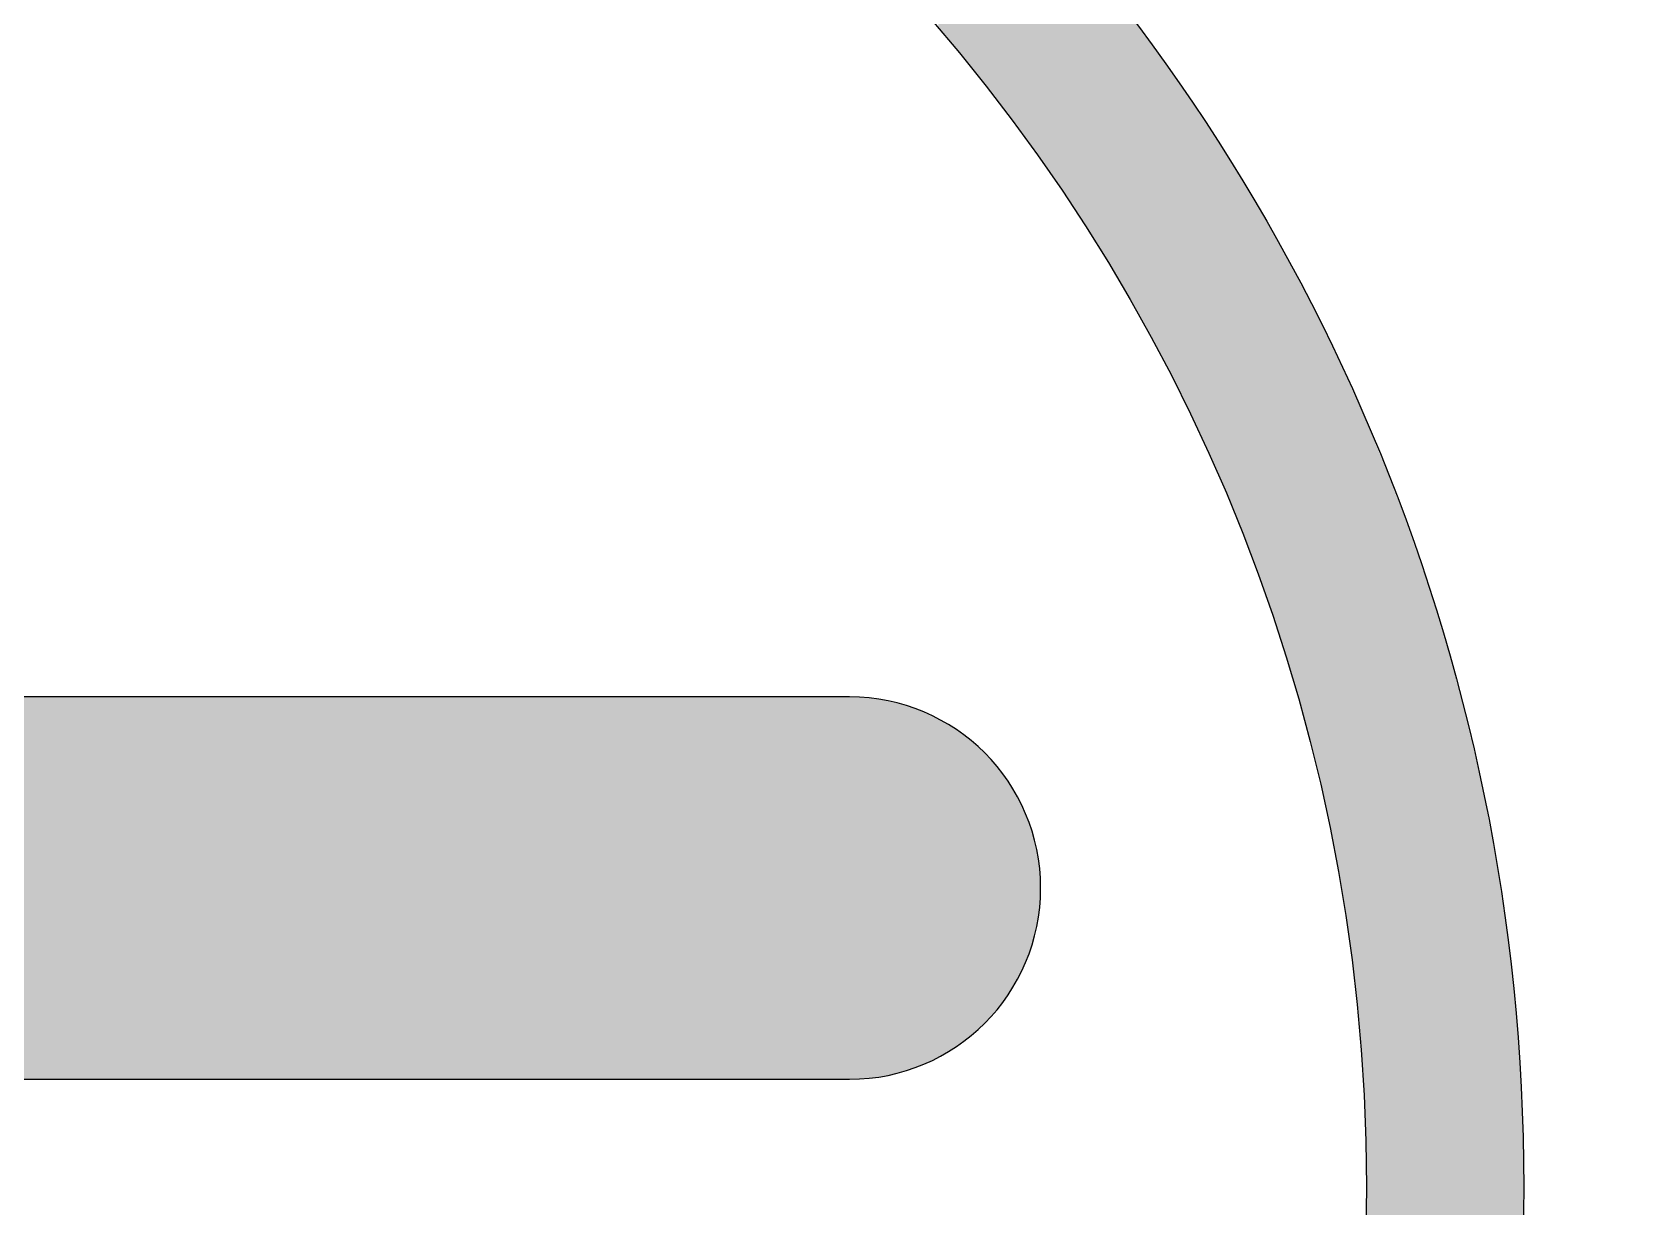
# Model space of a CAD drawing. Extents: x 39521 to 39941, y -9225 to -8631.
# Drawn here: x 39693.109 to 39693.725, y -9077.859 to -9077.411 of the extents above; entities that cross this region are included whole.
import ezdxf

# ---------------------------------------------------------------- set-up
doc = ezdxf.new("R2010")
doc.units = 0
doc.header["$LTSCALE"] = 7
doc.header["$MEASUREMENT"] = 0
doc.layers.add('D', color=2, linetype='CONTINUOUS')
doc.layers.add('DWG', color=7, linetype='CONTINUOUS')

msp = doc.modelspace()

# ---------------------------------------------------------------- linework, layer by layer
at = {"layer": 'D'}
for p, q in [((39693.42082, -9077.66461), (39692.45518, -9077.66461)), ((39692.45518, -9077.81041), (39693.42082, -9077.81041))]:
    msp.add_line(p, q, dxfattribs=at)
for radius in [0.74, 0.68]:
    msp.add_circle((39692.938, -9077.85149), radius, dxfattribs=at)
msp.add_arc((39693.42082, -9077.73751), 0.0729, 270.00001, 90.00001, dxfattribs=at)
for points in [[(39693.46126, -9077.41729), (39693.45467, -9077.32181), (39693.46126, -9077.32823)], [(39693.45467, -9077.40939), (39693.45467, -9077.32181), (39693.46126, -9077.41729)], [(39693.46592, -9077.42288), (39693.46126, -9077.32823), (39693.46592, -9077.33301)], [(39693.46126, -9077.41729), (39693.46126, -9077.32823), (39693.46592, -9077.42288)], [(39693.47463, -9077.4339), (39693.46592, -9077.33301), (39693.47463, -9077.34195)], [(39693.46592, -9077.42288), (39693.46592, -9077.33301), (39693.47463, -9077.4339)], [(39693.4768, -9077.43664), (39693.47463, -9077.34195), (39693.4768, -9077.3443)], [(39693.47463, -9077.4339), (39693.47463, -9077.34195), (39693.4768, -9077.43664)], [(39693.4873, -9077.45066), (39693.4768, -9077.3443), (39693.4873, -9077.35565)], [(39693.4768, -9077.43664), (39693.4768, -9077.3443), (39693.4873, -9077.45066)], [(39693.48763, -9077.45112), (39693.4873, -9077.35565), (39693.48763, -9077.356)], [(39693.4873, -9077.45066), (39693.4873, -9077.35565), (39693.48763, -9077.45112)], [(39693.49743, -9077.46491), (39693.48763, -9077.356), (39693.49743, -9077.36715)], [(39693.48763, -9077.45112), (39693.48763, -9077.356), (39693.49743, -9077.46491)], [(39693.50026, -9077.46913), (39693.49743, -9077.36715), (39693.50026, -9077.37038)], [(39693.49743, -9077.46491), (39693.49743, -9077.36715), (39693.50026, -9077.46913)], [(39693.50715, -9077.47938), (39693.50026, -9077.37038), (39693.50715, -9077.37865)], [(39693.50026, -9077.46913), (39693.50026, -9077.37038), (39693.50715, -9077.47938)], [(39693.5125, -9077.48779), (39693.50715, -9077.37865), (39693.5125, -9077.38507)], [(39693.50715, -9077.47938), (39693.50715, -9077.37865), (39693.5125, -9077.48779)], [(39693.51649, -9077.49406), (39693.5125, -9077.38507), (39693.51649, -9077.39011)], [(39693.5125, -9077.48779), (39693.5125, -9077.38507), (39693.51649, -9077.49406)], [(39693.52434, -9077.50715), (39693.51649, -9077.39011), (39693.52434, -9077.40004)], [(39693.51649, -9077.49406), (39693.51649, -9077.39011), (39693.52434, -9077.50715)], [(39693.52541, -9077.50893), (39693.52434, -9077.40004), (39693.52541, -9077.40147)], [(39693.52434, -9077.50715), (39693.52434, -9077.40004), (39693.52541, -9077.50893)], [(39693.53393, -9077.52397), (39693.52541, -9077.40147), (39693.53393, -9077.41283)], [(39693.52541, -9077.50893), (39693.52541, -9077.40147), (39693.53393, -9077.52397)], [(39693.53577, -9077.52743), (39693.53393, -9077.41283), (39693.53577, -9077.41529)], [(39693.53393, -9077.52397), (39693.53393, -9077.41283), (39693.53577, -9077.52743)], [(39693.54203, -9077.53917), (39693.53577, -9077.41529), (39693.54203, -9077.4241)], [(39693.53577, -9077.52743), (39693.53577, -9077.41529), (39693.54203, -9077.53917)], [(39693.54679, -9077.54866), (39693.54203, -9077.4241), (39693.54679, -9077.4308)], [(39693.54203, -9077.53917), (39693.54203, -9077.4241), (39693.54679, -9077.54866)], [(39693.54972, -9077.5545), (39693.54679, -9077.4308), (39693.54972, -9077.43516)], [(39693.54679, -9077.54866), (39693.54679, -9077.4308), (39693.54972, -9077.5545)], [(39693.55698, -9077.56996), (39693.54972, -9077.43516), (39693.55698, -9077.44597)], [(39693.54972, -9077.5545), (39693.54972, -9077.43516), (39693.55698, -9077.56996)], [(39693.55737, -9077.57085), (39693.55698, -9077.44597), (39693.55737, -9077.44655)], [(39693.55698, -9077.56996), (39693.55698, -9077.44597), (39693.55737, -9077.57085)], [(39693.56383, -9077.58553), (39693.55737, -9077.44655), (39693.56383, -9077.45671)], [(39693.55737, -9077.57085), (39693.55737, -9077.44655), (39693.56383, -9077.58553)], [(39693.56753, -9077.59454), (39693.56383, -9077.45671), (39693.56753, -9077.46252)], [(39693.56383, -9077.58553), (39693.56383, -9077.45671), (39693.56753, -9077.59454)], [(39693.57025, -9077.60118), (39693.56753, -9077.46252), (39693.57025, -9077.46706)], [(39693.56753, -9077.59454), (39693.56753, -9077.46252), (39693.57025, -9077.60118)], [(39693.57626, -9077.61691), (39693.57025, -9077.46706), (39693.57626, -9077.47706)], [(39693.57025, -9077.60118), (39693.57025, -9077.46706), (39693.57626, -9077.61691)], [(39693.57724, -9077.6197), (39693.57626, -9077.47706), (39693.57724, -9077.4787)], [(39693.57626, -9077.61691), (39693.57626, -9077.47706), (39693.57724, -9077.6197)], [(39693.58184, -9077.6327), (39693.57724, -9077.4787), (39693.58184, -9077.48682)], [(39693.57724, -9077.6197), (39693.57724, -9077.4787), (39693.58184, -9077.6327)], [(39693.58651, -9077.64702), (39693.58184, -9077.48682), (39693.58651, -9077.49507)], [(39693.58184, -9077.6327), (39693.58184, -9077.48682), (39693.58651, -9077.64702)], [(39693.587, -9077.64852), (39693.58651, -9077.49507), (39693.587, -9077.49599)], [(39693.58651, -9077.64702), (39693.58651, -9077.49507), (39693.587, -9077.64852)], [(39693.59175, -9077.66438), (39693.587, -9077.49599), (39693.59175, -9077.5049)], [(39693.587, -9077.64852), (39693.587, -9077.49599), (39693.59175, -9077.66438)], [(39693.59533, -9077.67748), (39693.59175, -9077.5049), (39693.59533, -9077.51161)], [(39693.59175, -9077.66438), (39693.59175, -9077.5049), (39693.59533, -9077.67748)], [(39693.59608, -9077.68024), (39693.59533, -9077.51161), (39693.59608, -9077.51311)], [(39693.59533, -9077.67748), (39693.59533, -9077.51161), (39693.59608, -9077.68024)], [(39693.60001, -9077.6961), (39693.59608, -9077.51311), (39693.60001, -9077.52094)], [(39693.59608, -9077.68024), (39693.59608, -9077.51311), (39693.60001, -9077.6961)], [(39693.60353, -9077.71194), (39693.60001, -9077.52094), (39693.60353, -9077.52797)], [(39693.60001, -9077.6961), (39693.60001, -9077.52094), (39693.60353, -9077.71194)], [(39693.60369, -9077.71279), (39693.60353, -9077.52797), (39693.60369, -9077.5283)], [(39693.60353, -9077.71194), (39693.60353, -9077.52797), (39693.60369, -9077.71279)], [(39693.60665, -9077.72775), (39693.60369, -9077.5283), (39693.60665, -9077.53458)], [(39693.60369, -9077.71279), (39693.60369, -9077.5283), (39693.60665, -9077.72775)], [(39693.60937, -9077.74351), (39693.60665, -9077.53458), (39693.60937, -9077.54038)], [(39693.60665, -9077.72775), (39693.60665, -9077.53458), (39693.60937, -9077.74351)], [(39693.6116, -9077.75849), (39693.60937, -9077.54038), (39693.6116, -9077.54512)], [(39693.60937, -9077.74351), (39693.60937, -9077.54038), (39693.6116, -9077.75849)], [(39693.61171, -9077.75921), (39693.6116, -9077.54512), (39693.61171, -9077.54537)], [(39693.6116, -9077.75849), (39693.6116, -9077.54512), (39693.61171, -9077.75921)], [(39693.61366, -9077.77484), (39693.61171, -9077.54537), (39693.61366, -9077.54981)], [(39693.61171, -9077.75921), (39693.61171, -9077.54537), (39693.61366, -9077.77484)], [(39693.61525, -9077.79038), (39693.61366, -9077.54981), (39693.61525, -9077.55341)], [(39693.61366, -9077.77484), (39693.61366, -9077.54981), (39693.61525, -9077.79038)], [(39693.61646, -9077.80583), (39693.61525, -9077.55341), (39693.61646, -9077.55618)], [(39693.61525, -9077.79038), (39693.61525, -9077.55341), (39693.61646, -9077.80583)], [(39693.61732, -9077.82117), (39693.61646, -9077.55618), (39693.61732, -9077.55813)], [(39693.61646, -9077.80583), (39693.61646, -9077.55618), (39693.61732, -9077.82117)], [(39693.61783, -9077.83639), (39693.61732, -9077.55813), (39693.61783, -9077.55929)], [(39693.61732, -9077.82117), (39693.61732, -9077.55813), (39693.61783, -9077.83639)], [(39693.618, -9077.85149), (39693.61783, -9077.55929), (39693.618, -9077.55967)], [(39693.61783, -9077.83639), (39693.61783, -9077.55929), (39693.618, -9077.85149)], [(39693.61905, -9078.14091), (39693.618, -9077.55967), (39693.61905, -9077.56206)], [(39693.618, -9078.14331), (39693.618, -9077.55967), (39693.61905, -9078.14091)], [(39693.62604, -9078.12388), (39693.61905, -9077.56206), (39693.62604, -9077.5791)], [(39693.61905, -9078.14091), (39693.61905, -9077.56206), (39693.62604, -9078.12388)], [(39693.63257, -9078.10676), (39693.62604, -9077.5791), (39693.63257, -9077.59621)], [(39693.62604, -9078.12388), (39693.62604, -9077.5791), (39693.63257, -9078.10676)], [(39693.63865, -9078.08958), (39693.63257, -9077.59621), (39693.63865, -9077.61339)], [(39693.63257, -9078.10676), (39693.63257, -9077.59621), (39693.63865, -9078.08958)], [(39693.64427, -9078.07236), (39693.63865, -9077.61339), (39693.64427, -9077.63062)], [(39693.63865, -9078.08958), (39693.63865, -9077.61339), (39693.64427, -9078.07236)], [(39693.64943, -9078.0551), (39693.64427, -9077.63062), (39693.64943, -9077.64787)], [(39693.64427, -9078.07236), (39693.64427, -9077.63062), (39693.64943, -9078.0551)], [(39693.65415, -9078.03784), (39693.64943, -9077.64787), (39693.65415, -9077.66513)], [(39693.64943, -9078.0551), (39693.64943, -9077.64787), (39693.65415, -9078.03784)], [(39693.42082, -9077.81041), (39692.45518, -9077.66461), (39693.42082, -9077.66461)], [(39692.45518, -9077.81041), (39692.45518, -9077.66461), (39693.42082, -9077.81041)], [(39693.42243, -9077.81039), (39693.42082, -9077.66461), (39693.42243, -9077.66463)], [(39693.42082, -9077.81041), (39693.42082, -9077.66461), (39693.42243, -9077.81039)], [(39693.42082, -9077.81041), (39693.42082, -9077.66461), (39693.42082, -9077.66461)], [(39693.42082, -9077.81041), (39693.42082, -9077.66461), (39693.42082, -9077.81041)], [(39693.42407, -9077.81034), (39693.42243, -9077.66463), (39693.42407, -9077.66468)], [(39693.42243, -9077.81039), (39693.42243, -9077.66463), (39693.42407, -9077.81034)], [(39693.42243, -9077.81039), (39693.42243, -9077.66463), (39693.42243, -9077.66463)], [(39693.42243, -9077.81039), (39693.42243, -9077.66463), (39693.42243, -9077.81039)], [(39693.42571, -9077.81025), (39693.42407, -9077.66468), (39693.42571, -9077.66478)], [(39693.42407, -9077.81034), (39693.42407, -9077.66468), (39693.42571, -9077.81025)], [(39693.42407, -9077.81034), (39693.42407, -9077.66468), (39693.42407, -9077.66468)], [(39693.42407, -9077.81034), (39693.42407, -9077.66468), (39693.42407, -9077.81034)], [(39693.42737, -9077.81012), (39693.42571, -9077.66478), (39693.42737, -9077.66491)], [(39693.42571, -9077.81025), (39693.42571, -9077.66478), (39693.42737, -9077.81012)], [(39693.42571, -9077.81025), (39693.42571, -9077.66478), (39693.42571, -9077.66478)], [(39693.42571, -9077.81025), (39693.42571, -9077.66478), (39693.42571, -9077.81025)], [(39693.42903, -9077.80995), (39693.42737, -9077.66491), (39693.42903, -9077.66508)], [(39693.42737, -9077.81012), (39693.42737, -9077.66491), (39693.42903, -9077.80995)], [(39693.42737, -9077.81012), (39693.42737, -9077.66491), (39693.42737, -9077.66491)], [(39693.42737, -9077.81012), (39693.42737, -9077.66491), (39693.42737, -9077.81012)], [(39693.43071, -9077.80974), (39693.42903, -9077.66508), (39693.43071, -9077.66529)], [(39693.42903, -9077.80995), (39693.42903, -9077.66508), (39693.43071, -9077.80974)], [(39693.42903, -9077.80995), (39693.42903, -9077.66508), (39693.42903, -9077.66508)], [(39693.42903, -9077.80995), (39693.42903, -9077.66508), (39693.42903, -9077.80995)], [(39693.43239, -9077.80949), (39693.43071, -9077.66529), (39693.43239, -9077.66554)], [(39693.43071, -9077.80974), (39693.43071, -9077.66529), (39693.43239, -9077.80949)], [(39693.43071, -9077.80974), (39693.43071, -9077.66529), (39693.43071, -9077.66529)], [(39693.43071, -9077.80974), (39693.43071, -9077.66529), (39693.43071, -9077.80974)], [(39693.43408, -9077.80919), (39693.43239, -9077.66554), (39693.43408, -9077.66583)], [(39693.43239, -9077.80949), (39693.43239, -9077.66554), (39693.43408, -9077.80919)], [(39693.43239, -9077.80949), (39693.43239, -9077.66554), (39693.43239, -9077.66554)], [(39693.43239, -9077.80949), (39693.43239, -9077.66554), (39693.43239, -9077.80949)], [(39693.43578, -9077.80886), (39693.43408, -9077.66583), (39693.43578, -9077.66616)], [(39693.43408, -9077.80919), (39693.43408, -9077.66583), (39693.43578, -9077.80886)], [(39693.43408, -9077.80919), (39693.43408, -9077.66583), (39693.43408, -9077.66583)], [(39693.43408, -9077.80919), (39693.43408, -9077.66583), (39693.43408, -9077.80919)], [(39693.43747, -9077.80848), (39693.43578, -9077.66616), (39693.43747, -9077.66654)], [(39693.43578, -9077.80886), (39693.43578, -9077.66616), (39693.43747, -9077.80848)], [(39693.43578, -9077.80886), (39693.43578, -9077.66616), (39693.43578, -9077.66616)], [(39693.43578, -9077.80886), (39693.43578, -9077.66616), (39693.43578, -9077.80886)], [(39693.43917, -9077.80806), (39693.43747, -9077.66654), (39693.43917, -9077.66696)], [(39693.43747, -9077.80848), (39693.43747, -9077.66654), (39693.43917, -9077.80806)], [(39693.43747, -9077.80848), (39693.43747, -9077.66654), (39693.43747, -9077.66654)], [(39693.43747, -9077.80848), (39693.43747, -9077.66654), (39693.43747, -9077.80848)], [(39693.44088, -9077.8076), (39693.43917, -9077.66696), (39693.44088, -9077.66743)], [(39693.43917, -9077.80806), (39693.43917, -9077.66696), (39693.44088, -9077.8076)], [(39693.43917, -9077.80806), (39693.43917, -9077.66696), (39693.43917, -9077.66696)], [(39693.43917, -9077.80806), (39693.43917, -9077.66696), (39693.43917, -9077.80806)], [(39693.44257, -9077.80709), (39693.44088, -9077.66743), (39693.44257, -9077.66793)], [(39693.44088, -9077.8076), (39693.44088, -9077.66743), (39693.44257, -9077.80709)], [(39693.44088, -9077.8076), (39693.44088, -9077.66743), (39693.44088, -9077.66743)], [(39693.44088, -9077.8076), (39693.44088, -9077.66743), (39693.44088, -9077.8076)], [(39693.44427, -9077.80653), (39693.44257, -9077.66793), (39693.44427, -9077.66849)], [(39693.44257, -9077.80709), (39693.44257, -9077.66793), (39693.44427, -9077.80653)], [(39693.44257, -9077.80709), (39693.44257, -9077.66793), (39693.44257, -9077.66793)], [(39693.44257, -9077.80709), (39693.44257, -9077.66793), (39693.44257, -9077.80709)], [(39693.44596, -9077.80594), (39693.44427, -9077.66849), (39693.44596, -9077.66909)], [(39693.44427, -9077.80653), (39693.44427, -9077.66849), (39693.44596, -9077.80594)], [(39693.44427, -9077.80653), (39693.44427, -9077.66849), (39693.44427, -9077.66849)], [(39693.44427, -9077.80653), (39693.44427, -9077.66849), (39693.44427, -9077.80653)], [(39693.44765, -9077.80529), (39693.44596, -9077.66909), (39693.44765, -9077.66973)], [(39693.44596, -9077.80594), (39693.44596, -9077.66909), (39693.44765, -9077.80529)], [(39693.44596, -9077.80594), (39693.44596, -9077.66909), (39693.44596, -9077.66909)], [(39693.44596, -9077.80594), (39693.44596, -9077.66909), (39693.44596, -9077.80594)], [(39693.44933, -9077.8046), (39693.44765, -9077.66973), (39693.44933, -9077.67042)], [(39693.44765, -9077.80529), (39693.44765, -9077.66973), (39693.44933, -9077.8046)], [(39693.44765, -9077.80529), (39693.44765, -9077.66973), (39693.44765, -9077.66973)], [(39693.44765, -9077.80529), (39693.44765, -9077.66973), (39693.44765, -9077.80529)], [(39693.451, -9077.80387), (39693.44933, -9077.67042), (39693.451, -9077.67115)], [(39693.44933, -9077.8046), (39693.44933, -9077.67042), (39693.451, -9077.80387)], [(39693.44933, -9077.8046), (39693.44933, -9077.67042), (39693.44933, -9077.67042)], [(39693.44933, -9077.8046), (39693.44933, -9077.67042), (39693.44933, -9077.8046)], [(39693.65842, -9078.02058), (39693.65415, -9077.66513), (39693.65842, -9077.68239)], [(39693.65415, -9078.03784), (39693.65415, -9077.66513), (39693.65842, -9078.02058)], [(39693.45265, -9077.80309), (39693.451, -9077.67115), (39693.45265, -9077.67193)], [(39693.451, -9077.80387), (39693.451, -9077.67115), (39693.45265, -9077.80309)], [(39693.451, -9077.80387), (39693.451, -9077.67115), (39693.451, -9077.67115)], [(39693.451, -9077.80387), (39693.451, -9077.67115), (39693.451, -9077.80387)], [(39693.4543, -9077.80227), (39693.45265, -9077.67193), (39693.4543, -9077.67276)], [(39693.45265, -9077.80309), (39693.45265, -9077.67193), (39693.4543, -9077.80227)], [(39693.45265, -9077.80309), (39693.45265, -9077.67193), (39693.45265, -9077.67193)], [(39693.45265, -9077.80309), (39693.45265, -9077.67193), (39693.45265, -9077.80309)], [(39693.45593, -9077.8014), (39693.4543, -9077.67276), (39693.45593, -9077.67362)], [(39693.4543, -9077.80227), (39693.4543, -9077.67276), (39693.45593, -9077.8014)], [(39693.4543, -9077.80227), (39693.4543, -9077.67276), (39693.4543, -9077.67276)], [(39693.4543, -9077.80227), (39693.4543, -9077.67276), (39693.4543, -9077.80227)], [(39693.45754, -9077.80049), (39693.45593, -9077.67362), (39693.45754, -9077.67454)], [(39693.45593, -9077.8014), (39693.45593, -9077.67362), (39693.45754, -9077.80049)], [(39693.45593, -9077.8014), (39693.45593, -9077.67362), (39693.45593, -9077.67362)], [(39693.45593, -9077.8014), (39693.45593, -9077.67362), (39693.45593, -9077.8014)], [(39693.45913, -9077.79953), (39693.45754, -9077.67454), (39693.45913, -9077.67549)], [(39693.45754, -9077.80049), (39693.45754, -9077.67454), (39693.45913, -9077.79953)], [(39693.45754, -9077.80049), (39693.45754, -9077.67454), (39693.45754, -9077.67454)], [(39693.45754, -9077.80049), (39693.45754, -9077.67454), (39693.45754, -9077.80049)], [(39693.46071, -9077.79853), (39693.45913, -9077.67549), (39693.46071, -9077.67649)], [(39693.45913, -9077.79953), (39693.45913, -9077.67549), (39693.46071, -9077.79853)], [(39693.45913, -9077.79953), (39693.45913, -9077.67549), (39693.45913, -9077.67549)], [(39693.45913, -9077.79953), (39693.45913, -9077.67549), (39693.45913, -9077.79953)], [(39693.46226, -9077.79748), (39693.46071, -9077.67649), (39693.46226, -9077.67754)], [(39693.46071, -9077.79853), (39693.46071, -9077.67649), (39693.46226, -9077.79748)], [(39693.46071, -9077.79853), (39693.46071, -9077.67649), (39693.46071, -9077.67649)], [(39693.46071, -9077.79853), (39693.46071, -9077.67649), (39693.46071, -9077.79853)], [(39693.46379, -9077.7964), (39693.46226, -9077.67754), (39693.46379, -9077.67862)], [(39693.46226, -9077.79748), (39693.46226, -9077.67754), (39693.46379, -9077.7964)], [(39693.46226, -9077.79748), (39693.46226, -9077.67754), (39693.46226, -9077.67754)], [(39693.46226, -9077.79748), (39693.46226, -9077.67754), (39693.46226, -9077.79748)], [(39693.46529, -9077.79527), (39693.46379, -9077.67862), (39693.46529, -9077.67975)], [(39693.46379, -9077.7964), (39693.46379, -9077.67862), (39693.46529, -9077.79527)], [(39693.46379, -9077.7964), (39693.46379, -9077.67862), (39693.46379, -9077.67862)], [(39693.46379, -9077.7964), (39693.46379, -9077.67862), (39693.46379, -9077.7964)], [(39693.46676, -9077.79411), (39693.46529, -9077.67975), (39693.46676, -9077.68091)], [(39693.46529, -9077.79527), (39693.46529, -9077.67975), (39693.46676, -9077.79411)], [(39693.46529, -9077.79527), (39693.46529, -9077.67975), (39693.46529, -9077.67975)], [(39693.46529, -9077.79527), (39693.46529, -9077.67975), (39693.46529, -9077.79527)], [(39693.46821, -9077.7929), (39693.46676, -9077.68091), (39693.46821, -9077.68212)], [(39693.46676, -9077.79411), (39693.46676, -9077.68091), (39693.46821, -9077.7929)], [(39693.46676, -9077.79411), (39693.46676, -9077.68091), (39693.46676, -9077.68091)], [(39693.46676, -9077.79411), (39693.46676, -9077.68091), (39693.46676, -9077.79411)], [(39693.46963, -9077.79166), (39693.46821, -9077.68212), (39693.46963, -9077.68336)], [(39693.46821, -9077.7929), (39693.46821, -9077.68212), (39693.46963, -9077.79166)], [(39693.46821, -9077.7929), (39693.46821, -9077.68212), (39693.46821, -9077.68212)], [(39693.46821, -9077.7929), (39693.46821, -9077.68212), (39693.46821, -9077.7929)], [(39693.66225, -9078.00334), (39693.65842, -9077.68239), (39693.66225, -9077.69963)], [(39693.65842, -9078.02058), (39693.65842, -9077.68239), (39693.66225, -9078.00334)], [(39693.47101, -9077.79038), (39693.46963, -9077.68336), (39693.47101, -9077.68465)], [(39693.46963, -9077.79166), (39693.46963, -9077.68336), (39693.47101, -9077.79038)], [(39693.46963, -9077.79166), (39693.46963, -9077.68336), (39693.46963, -9077.68336)], [(39693.46963, -9077.79166), (39693.46963, -9077.68336), (39693.46963, -9077.79166)], [(39693.47236, -9077.78906), (39693.47101, -9077.68465), (39693.47236, -9077.68596)], [(39693.47101, -9077.79038), (39693.47101, -9077.68465), (39693.47236, -9077.78906)], [(39693.47101, -9077.79038), (39693.47101, -9077.68465), (39693.47101, -9077.68465)], [(39693.47101, -9077.79038), (39693.47101, -9077.68465), (39693.47101, -9077.79038)], [(39693.47368, -9077.78771), (39693.47236, -9077.68596), (39693.47368, -9077.68731)], [(39693.47236, -9077.78906), (39693.47236, -9077.68596), (39693.47368, -9077.78771)], [(39693.47236, -9077.78906), (39693.47236, -9077.68596), (39693.47236, -9077.68596)], [(39693.47236, -9077.78906), (39693.47236, -9077.68596), (39693.47236, -9077.78906)], [(39693.47496, -9077.78632), (39693.47368, -9077.68731), (39693.47496, -9077.6887)], [(39693.47368, -9077.78771), (39693.47368, -9077.68731), (39693.47496, -9077.78632)], [(39693.47368, -9077.78771), (39693.47368, -9077.68731), (39693.47368, -9077.68731)], [(39693.47368, -9077.78771), (39693.47368, -9077.68731), (39693.47368, -9077.78771)], [(39693.47621, -9077.78491), (39693.47496, -9077.6887), (39693.47621, -9077.69012)], [(39693.47496, -9077.78632), (39693.47496, -9077.6887), (39693.47621, -9077.78491)], [(39693.47496, -9077.78632), (39693.47496, -9077.6887), (39693.47496, -9077.6887)], [(39693.47496, -9077.78632), (39693.47496, -9077.6887), (39693.47496, -9077.78632)], [(39693.47741, -9077.78346), (39693.47621, -9077.69012), (39693.47741, -9077.69156)], [(39693.47621, -9077.78491), (39693.47621, -9077.69012), (39693.47741, -9077.78346)], [(39693.47621, -9077.78491), (39693.47621, -9077.69012), (39693.47621, -9077.69012)], [(39693.47621, -9077.78491), (39693.47621, -9077.69012), (39693.47621, -9077.78491)], [(39693.47858, -9077.78198), (39693.47741, -9077.69156), (39693.47858, -9077.69304)], [(39693.47741, -9077.78346), (39693.47741, -9077.69156), (39693.47858, -9077.78198)], [(39693.47741, -9077.78346), (39693.47741, -9077.69156), (39693.47741, -9077.69156)], [(39693.47741, -9077.78346), (39693.47741, -9077.69156), (39693.47741, -9077.78346)], [(39693.47971, -9077.78048), (39693.47858, -9077.69304), (39693.47971, -9077.69454)], [(39693.47858, -9077.78198), (39693.47858, -9077.69304), (39693.47971, -9077.78048)], [(39693.47858, -9077.78198), (39693.47858, -9077.69304), (39693.47858, -9077.69304)], [(39693.47858, -9077.78198), (39693.47858, -9077.69304), (39693.47858, -9077.78198)], [(39693.48079, -9077.77895), (39693.47971, -9077.69454), (39693.48079, -9077.69607)], [(39693.47971, -9077.78048), (39693.47971, -9077.69454), (39693.48079, -9077.77895)], [(39693.47971, -9077.78048), (39693.47971, -9077.69454), (39693.47971, -9077.69454)], [(39693.47971, -9077.78048), (39693.47971, -9077.69454), (39693.47971, -9077.78048)], [(39693.48183, -9077.7774), (39693.48079, -9077.69607), (39693.48183, -9077.69762)], [(39693.48079, -9077.77895), (39693.48079, -9077.69607), (39693.48183, -9077.7774)], [(39693.48079, -9077.77895), (39693.48079, -9077.69607), (39693.48079, -9077.69607)], [(39693.48079, -9077.77895), (39693.48079, -9077.69607), (39693.48079, -9077.77895)], [(39693.48283, -9077.77583), (39693.48183, -9077.69762), (39693.48283, -9077.69919)], [(39693.48183, -9077.7774), (39693.48183, -9077.69762), (39693.48283, -9077.77583)], [(39693.48183, -9077.7774), (39693.48183, -9077.69762), (39693.48183, -9077.69762)], [(39693.48183, -9077.7774), (39693.48183, -9077.69762), (39693.48183, -9077.7774)], [(39693.48379, -9077.77424), (39693.48283, -9077.69919), (39693.48379, -9077.70079)], [(39693.48283, -9077.77583), (39693.48283, -9077.69919), (39693.48379, -9077.77424)], [(39693.48283, -9077.77583), (39693.48283, -9077.69919), (39693.48283, -9077.69919)], [(39693.48283, -9077.77583), (39693.48283, -9077.69919), (39693.48283, -9077.77583)], [(39693.4847, -9077.77262), (39693.48379, -9077.70079), (39693.4847, -9077.7024)], [(39693.48379, -9077.77424), (39693.48379, -9077.70079), (39693.4847, -9077.77262)], [(39693.48379, -9077.77424), (39693.48379, -9077.70079), (39693.48379, -9077.70079)], [(39693.48379, -9077.77424), (39693.48379, -9077.70079), (39693.48379, -9077.77424)], [(39693.66564, -9077.98614), (39693.66225, -9077.69963), (39693.66564, -9077.71683)], [(39693.66225, -9078.00334), (39693.66225, -9077.69963), (39693.66564, -9077.98614)], [(39693.48557, -9077.77099), (39693.4847, -9077.7024), (39693.48557, -9077.70403)], [(39693.4847, -9077.77262), (39693.4847, -9077.7024), (39693.48557, -9077.77099)], [(39693.4847, -9077.77262), (39693.4847, -9077.7024), (39693.4847, -9077.7024)], [(39693.4847, -9077.77262), (39693.4847, -9077.7024), (39693.4847, -9077.77262)], [(39693.4864, -9077.76935), (39693.48557, -9077.70403), (39693.4864, -9077.70567)], [(39693.48557, -9077.77099), (39693.48557, -9077.70403), (39693.4864, -9077.76935)], [(39693.48557, -9077.77099), (39693.48557, -9077.70403), (39693.48557, -9077.70403)], [(39693.48557, -9077.77099), (39693.48557, -9077.70403), (39693.48557, -9077.77099)], [(39693.48718, -9077.76769), (39693.4864, -9077.70567), (39693.48718, -9077.70733)], [(39693.4864, -9077.76935), (39693.4864, -9077.70567), (39693.48718, -9077.76769)], [(39693.4864, -9077.76935), (39693.4864, -9077.70567), (39693.4864, -9077.70567)], [(39693.4864, -9077.76935), (39693.4864, -9077.70567), (39693.4864, -9077.76935)], [(39693.48791, -9077.76602), (39693.48718, -9077.70733), (39693.48791, -9077.709)], [(39693.48718, -9077.76769), (39693.48718, -9077.70733), (39693.48791, -9077.76602)], [(39693.48718, -9077.76769), (39693.48718, -9077.70733), (39693.48718, -9077.70733)], [(39693.48718, -9077.76769), (39693.48718, -9077.70733), (39693.48718, -9077.76769)], [(39693.4886, -9077.76434), (39693.48791, -9077.709), (39693.4886, -9077.71068)], [(39693.48791, -9077.76602), (39693.48791, -9077.709), (39693.4886, -9077.76434)], [(39693.48791, -9077.76602), (39693.48791, -9077.709), (39693.48791, -9077.709)], [(39693.48791, -9077.76602), (39693.48791, -9077.709), (39693.48791, -9077.76602)], [(39693.48924, -9077.76266), (39693.4886, -9077.71068), (39693.48924, -9077.71236)], [(39693.4886, -9077.76434), (39693.4886, -9077.71068), (39693.48924, -9077.76266)], [(39693.4886, -9077.76434), (39693.4886, -9077.71068), (39693.4886, -9077.71068)], [(39693.4886, -9077.76434), (39693.4886, -9077.71068), (39693.4886, -9077.76434)], [(39693.48984, -9077.76097), (39693.48924, -9077.71236), (39693.48984, -9077.71406)], [(39693.48924, -9077.76266), (39693.48924, -9077.71236), (39693.48984, -9077.76097)], [(39693.48924, -9077.76266), (39693.48924, -9077.71236), (39693.48924, -9077.71236)], [(39693.48924, -9077.76266), (39693.48924, -9077.71236), (39693.48924, -9077.76266)], [(39693.49039, -9077.75927), (39693.48984, -9077.71406), (39693.49039, -9077.71575)], [(39693.48984, -9077.76097), (39693.48984, -9077.71406), (39693.49039, -9077.75927)], [(39693.48984, -9077.76097), (39693.48984, -9077.71406), (39693.48984, -9077.71406)], [(39693.48984, -9077.76097), (39693.48984, -9077.71406), (39693.48984, -9077.76097)], [(39693.4909, -9077.75757), (39693.49039, -9077.71575), (39693.4909, -9077.71745)], [(39693.49039, -9077.75927), (39693.49039, -9077.71575), (39693.4909, -9077.75757)], [(39693.49039, -9077.75927), (39693.49039, -9077.71575), (39693.49039, -9077.71575)], [(39693.49039, -9077.75927), (39693.49039, -9077.71575), (39693.49039, -9077.75927)], [(39693.49137, -9077.75587), (39693.4909, -9077.71745), (39693.49137, -9077.71915)], [(39693.4909, -9077.75757), (39693.4909, -9077.71745), (39693.49137, -9077.75587)], [(39693.4909, -9077.75757), (39693.4909, -9077.71745), (39693.4909, -9077.71745)], [(39693.4909, -9077.75757), (39693.4909, -9077.71745), (39693.4909, -9077.75757)], [(39693.49179, -9077.75417), (39693.49137, -9077.71915), (39693.49179, -9077.72085)], [(39693.49137, -9077.75587), (39693.49137, -9077.71915), (39693.49179, -9077.75417)], [(39693.49137, -9077.75587), (39693.49137, -9077.71915), (39693.49137, -9077.71915)], [(39693.49137, -9077.75587), (39693.49137, -9077.71915), (39693.49137, -9077.75587)], [(39693.66861, -9077.96899), (39693.66564, -9077.71683), (39693.66861, -9077.73398)], [(39693.66564, -9077.98614), (39693.66564, -9077.71683), (39693.66861, -9077.96899)], [(39693.49216, -9077.75247), (39693.49179, -9077.72085), (39693.49216, -9077.72255)], [(39693.49179, -9077.75417), (39693.49179, -9077.72085), (39693.49216, -9077.75247)], [(39693.49179, -9077.75417), (39693.49179, -9077.72085), (39693.49179, -9077.72085)], [(39693.49179, -9077.75417), (39693.49179, -9077.72085), (39693.49179, -9077.75417)], [(39693.4925, -9077.75078), (39693.49216, -9077.72255), (39693.4925, -9077.72425)], [(39693.49216, -9077.75247), (39693.49216, -9077.72255), (39693.4925, -9077.75078)], [(39693.49216, -9077.75247), (39693.49216, -9077.72255), (39693.49216, -9077.72255)], [(39693.49216, -9077.75247), (39693.49216, -9077.72255), (39693.49216, -9077.75247)], [(39693.49279, -9077.74909), (39693.4925, -9077.72425), (39693.49279, -9077.72594)], [(39693.4925, -9077.75078), (39693.4925, -9077.72425), (39693.49279, -9077.74909)], [(39693.4925, -9077.75078), (39693.4925, -9077.72425), (39693.4925, -9077.72425)], [(39693.4925, -9077.75078), (39693.4925, -9077.72425), (39693.4925, -9077.75078)], [(39693.49304, -9077.7474), (39693.49279, -9077.72594), (39693.49304, -9077.72762)], [(39693.49279, -9077.74909), (39693.49279, -9077.72594), (39693.49304, -9077.7474)], [(39693.49279, -9077.74909), (39693.49279, -9077.72594), (39693.49279, -9077.72594)], [(39693.49279, -9077.74909), (39693.49279, -9077.72594), (39693.49279, -9077.74909)], [(39693.49325, -9077.74573), (39693.49304, -9077.72762), (39693.49325, -9077.72929)], [(39693.49304, -9077.7474), (39693.49304, -9077.72762), (39693.49325, -9077.74573)], [(39693.49304, -9077.7474), (39693.49304, -9077.72762), (39693.49304, -9077.72762)], [(39693.49304, -9077.7474), (39693.49304, -9077.72762), (39693.49304, -9077.7474)], [(39693.49342, -9077.74406), (39693.49325, -9077.72929), (39693.49342, -9077.73096)], [(39693.49325, -9077.74573), (39693.49325, -9077.72929), (39693.49342, -9077.74406)], [(39693.49325, -9077.74573), (39693.49325, -9077.72929), (39693.49325, -9077.72929)], [(39693.49325, -9077.74573), (39693.49325, -9077.72929), (39693.49325, -9077.74573)], [(39693.49355, -9077.74241), (39693.49342, -9077.73096), (39693.49355, -9077.73262)], [(39693.49342, -9077.74406), (39693.49342, -9077.73096), (39693.49355, -9077.74241)], [(39693.49342, -9077.74406), (39693.49342, -9077.73096), (39693.49342, -9077.73096)], [(39693.49342, -9077.74406), (39693.49342, -9077.73096), (39693.49342, -9077.74406)], [(39693.49364, -9077.74076), (39693.49355, -9077.73262), (39693.49364, -9077.73426)], [(39693.49355, -9077.74241), (39693.49355, -9077.73262), (39693.49364, -9077.74076)], [(39693.49355, -9077.74241), (39693.49355, -9077.73262), (39693.49355, -9077.73262)], [(39693.49355, -9077.74241), (39693.49355, -9077.73262), (39693.49355, -9077.74241)], [(39693.4937, -9077.73913), (39693.49364, -9077.73426), (39693.4937, -9077.73589)], [(39693.49364, -9077.74076), (39693.49364, -9077.73426), (39693.4937, -9077.73913)], [(39693.49364, -9077.74076), (39693.49364, -9077.73426), (39693.49364, -9077.73426)], [(39693.49364, -9077.74076), (39693.49364, -9077.73426), (39693.49364, -9077.74076)], [(39693.4937, -9077.73913), (39693.4937, -9077.73589), (39693.49372, -9077.73751)], [(39693.4937, -9077.73913), (39693.4937, -9077.73589), (39693.4937, -9077.73589)], [(39693.4937, -9077.73913), (39693.4937, -9077.73589), (39693.4937, -9077.73913)], [(39693.67115, -9077.9519), (39693.66861, -9077.73398), (39693.67115, -9077.75107)], [(39693.66861, -9077.96899), (39693.66861, -9077.73398), (39693.67115, -9077.9519)], [(39693.67328, -9077.93489), (39693.67115, -9077.75107), (39693.67328, -9077.76808)], [(39693.67115, -9077.9519), (39693.67115, -9077.75107), (39693.67328, -9077.93489)], [(39693.675, -9077.91798), (39693.67328, -9077.76808), (39693.675, -9077.78499)], [(39693.67328, -9077.93489), (39693.67328, -9077.76808), (39693.675, -9077.91798)], [(39693.67633, -9077.90117), (39693.675, -9077.78499), (39693.67633, -9077.8018)], [(39693.675, -9077.91798), (39693.675, -9077.78499), (39693.67633, -9077.90117)], [(39693.67726, -9077.88448), (39693.67633, -9077.8018), (39693.67726, -9077.8185)], [(39693.67633, -9077.90117), (39693.67633, -9077.8018), (39693.67726, -9077.88448)], [(39693.67782, -9077.86791), (39693.67726, -9077.8185), (39693.67782, -9077.83506)], [(39693.67726, -9077.88448), (39693.67726, -9077.8185), (39693.67782, -9077.86791)], [(39693.67782, -9077.86791), (39693.67782, -9077.83506), (39693.678, -9077.85149)], [(39693.618, -9078.14331), (39693.61783, -9077.86658), (39693.618, -9077.85149)]]:
    msp.add_solid(points, dxfattribs=at)
at = {"layer": 'DWG'}
for radius in [6.5, 6.3]:
    msp.add_circle((39688.80112, -9081.32261), radius, dxfattribs=at)
msp.add_arc((39688.80112, -9081.32261), 4.5, 185.99754, 174.24014, dxfattribs=at)

doc.saveas('drawing.dxf')
